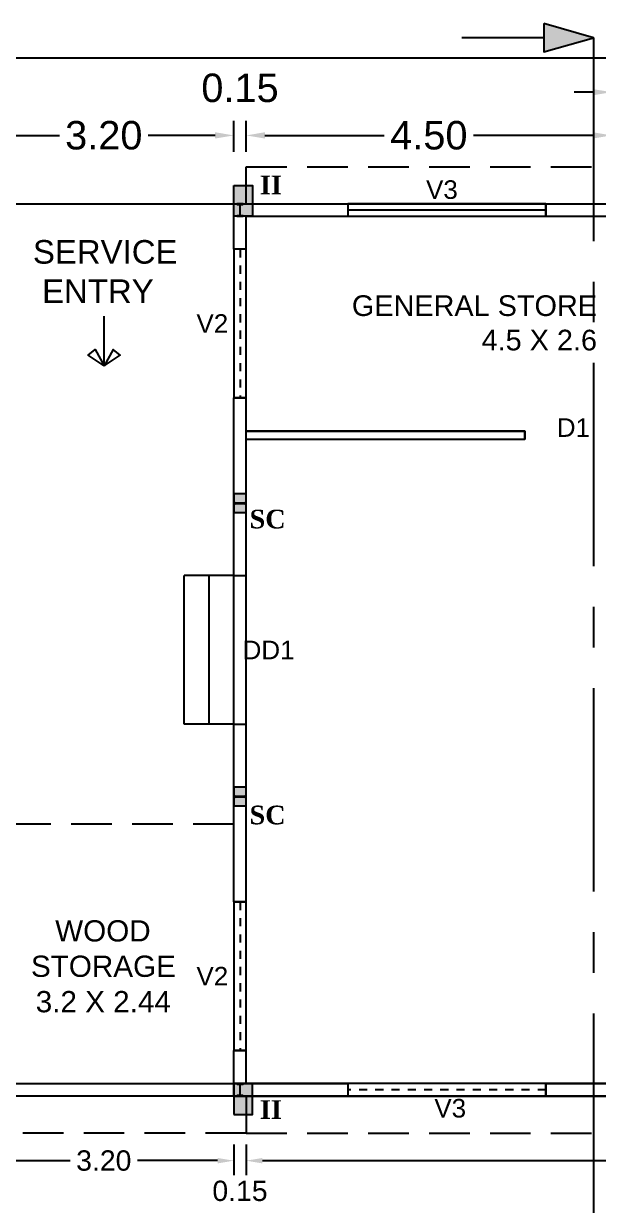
# Model space of a CAD drawing. Header units: metres. Extents: x 3715 to 4596, y 2418 to 2709.
# Drawn here: x 4042.22 to 4049.3, y 2547.65 to 2562.19 of the extents above; entities that cross this region are included whole.
import ezdxf

# ---------------------------------------------------------------- set-up
doc = ezdxf.new("R2010")
doc.units = ezdxf.units.M
doc.header["$MEASUREMENT"] = 0
doc.linetypes.add('CENTER', pattern=[2, 1.25, -0.25, 0.25, -0.25])
doc.linetypes.add('DASHED', pattern=[0.75, 0.5, -0.25])
doc.layers.add('BLK_6_FLR_0_BLT_UP_AREA', color=46, linetype='Continuous')
doc.layers.add('BLK_6_FLR_0_CARPET_AREA', color=46, linetype='Continuous')
doc.styles.add('Inner font', font='arial.ttf')
doc.styles.add('notes', font='arial.ttf')
doc.styles.get("Standard").update_dxf_attribs({"font": 'arial.ttf'})
doc.styles.add('Times New Roman$101', font='timesbd.ttf', dxfattribs={"height": 3.024})
doc.dimstyles.get("Standard").update_dxf_attribs({"dimtxt": 0.35, "dimasz": 0.23, "dimexe": 0.18, "dimexo": 0.0625, "dimgap": 0.09, "dimtad": 0, "dimtih": 1, "dimtoh": 1, "dimzin": 0, "dimdsep": 46, "dimtxsty": 'Standard', "dimcen": 0.09, "dimadec": 0, "dimazin": 0, "dimtfac": 1, "dimtofl": 0, "dimtmove": 2, "dimatfit": 3, "dimfxl": 0, "dimtolj": 1, "dimtzin": 0, "dimarcsym": 0})

# ---------------------------------------------------------------- blocks, each defined once
blk = doc.blocks.new('A$C459ead1b')
blk.add_lwpolyline([(-6, 1.5), (-6, -1.5), (-5.93, -1.5, 0.373885), (-5.76, -1.35), (-5.63, -0.41, -0.373885), (-5.27, -0.1), (-0.73, -0.1, -0.373885), (-0.37, -0.41), (-0.24, -1.35, 0.373885), (-0.07, -1.5), (0, -1.5), (0, 1.5), (-0.07, 1.5, 0.373885), (-0.24, 1.35), (-0.37, 0.41, -0.373885), (-0.73, 0.1), (-5.27, 0.1, -0.373885), (-5.63, 0.41), (-5.76, 1.35, 0.373885), (-5.93, 1.5)], format="xyb", close=True)
blk = doc.blocks.new('*D280')
at = {"color": 0, "lineweight": -2, "ltscale": 0.1}
for p, q in [((4041.611, 2560.613), (4041.611, 2560.993)), ((4044.811, 2560.613), (4044.811, 2560.993)), ((4041.841, 2560.813), (4042.667, 2560.813)), ((4044.581, 2560.813), (4043.755, 2560.813))]:
    blk.add_line(p, q, dxfattribs=at)
at = {"color": 0, "ltscale": 0.1}
for points in [[(4041.841, 2560.852), (4041.841, 2560.775), (4041.611, 2560.813)], [(4044.581, 2560.852), (4044.581, 2560.775), (4044.811, 2560.813)]]:
    blk.add_solid(points, dxfattribs=at)
at = {"color": 0, "ltscale": 0.1, "insert": (4043.211, 2560.813), "char_height": 0.35, "attachment_point": 5}
blk.add_mtext('\\A1;3.20', dxfattribs=at)
blk = doc.blocks.new('*D281')
at = {"color": 0, "lineweight": -2, "ltscale": 0.1}
for p, q in [((4044.811, 2560.613), (4044.811, 2560.993)), ((4044.963, 2560.613), (4044.963, 2560.993)), ((4044.581, 2560.813), (4044.351, 2560.813)), ((4045.193, 2560.813), (4045.423, 2560.813))]:
    blk.add_line(p, q, dxfattribs=at)
at = {"color": 0, "ltscale": 0.1}
for points in [[(4044.581, 2560.852), (4044.581, 2560.775), (4044.811, 2560.813)], [(4045.193, 2560.852), (4045.193, 2560.775), (4044.963, 2560.813)]]:
    blk.add_solid(points, dxfattribs=at)
at = {"color": 0, "ltscale": 0.1, "insert": (4044.887, 2561.396), "char_height": 0.35, "attachment_point": 5}
blk.add_mtext('\\A1;0.15', dxfattribs=at)
blk = doc.blocks.new('*D282')
at = {"color": 0, "lineweight": -2, "ltscale": 0.1}
for p, q in [((4044.963, 2560.613), (4044.963, 2560.993)), ((4049.459, 2560.613), (4049.459, 2560.993)), ((4045.193, 2560.813), (4046.66, 2560.813)), ((4049.229, 2560.813), (4047.762, 2560.813))]:
    blk.add_line(p, q, dxfattribs=at)
at = {"color": 0, "ltscale": 0.1}
for points in [[(4045.193, 2560.852), (4045.193, 2560.775), (4044.963, 2560.813)], [(4049.229, 2560.852), (4049.229, 2560.775), (4049.459, 2560.813)]]:
    blk.add_solid(points, dxfattribs=at)
at = {"color": 0, "ltscale": 0.1, "insert": (4047.211, 2560.813), "char_height": 0.35, "attachment_point": 5}
blk.add_mtext('\\A1;4.50', dxfattribs=at)
blk = doc.blocks.new('*D283')
at = {"color": 0, "lineweight": -2, "ltscale": 0.1}
for p, q in [((4049.459, 2561.145), (4049.459, 2561.525)), ((4049.561, 2561.145), (4049.561, 2561.525)), ((4049.229, 2561.345), (4048.999, 2561.345)), ((4049.791, 2561.345), (4050.021, 2561.345))]:
    blk.add_line(p, q, dxfattribs=at)
at = {"color": 0, "ltscale": 0.1}
for points in [[(4049.229, 2561.383), (4049.229, 2561.306), (4049.459, 2561.345)], [(4049.791, 2561.383), (4049.791, 2561.306), (4049.561, 2561.345)]]:
    blk.add_solid(points, dxfattribs=at)
at = {"color": 0, "ltscale": 0.1, "insert": (4050.384, 2561.345), "char_height": 0.35, "attachment_point": 5}
blk.add_mtext('\\A1;0.10', dxfattribs=at)
blk = doc.blocks.new('*D290')
at = {"color": 0, "lineweight": -2, "ltscale": 0.1}
for p, q in [((4035.286, 2561.569), (4035.286, 2561.949)), ((4070.414, 2561.569), (4070.414, 2561.949)), ((4035.516, 2561.769), (4052.17, 2561.769)), ((4070.184, 2561.769), (4053.531, 2561.769))]:
    blk.add_line(p, q, dxfattribs=at)
at = {"color": 0, "ltscale": 0.1}
for points in [[(4035.516, 2561.807), (4035.516, 2561.73), (4035.286, 2561.769)], [(4070.184, 2561.807), (4070.184, 2561.73), (4070.414, 2561.769)]]:
    blk.add_solid(points, dxfattribs=at)
at = {"color": 0, "ltscale": 0.1, "insert": (4052.85, 2561.769), "char_height": 0.35, "attachment_point": 5}
blk.add_mtext('\\A1;35.13', dxfattribs=at)
blk = doc.blocks.new('*D306')
at = {"color": 0, "lineweight": -2, "ltscale": 0.1}
for p, q in [((4041.611, 2548.404), (4041.611, 2548.024)), ((4044.811, 2548.404), (4044.811, 2548.024)), ((4041.811, 2548.204), (4042.797, 2548.204)), ((4044.611, 2548.204), (4043.625, 2548.204))]:
    blk.add_line(p, q, dxfattribs=at)
at = {"color": 0, "ltscale": 0.1}
for points in [[(4041.811, 2548.237), (4041.811, 2548.17), (4041.611, 2548.204)], [(4044.611, 2548.237), (4044.611, 2548.17), (4044.811, 2548.204)]]:
    blk.add_solid(points, dxfattribs=at)
at = {"color": 0, "ltscale": 0.1, "insert": (4043.211, 2548.204), "char_height": 0.25, "attachment_point": 5}
blk.add_mtext('\\A1;3.20', dxfattribs=at)
blk = doc.blocks.new('*D307')
at = {"color": 0, "lineweight": -2, "ltscale": 0.1}
for p, q in [((4044.811, 2548.404), (4044.811, 2548.024)), ((4044.963, 2548.404), (4044.963, 2548.024)), ((4044.611, 2548.204), (4044.411, 2548.204)), ((4045.163, 2548.204), (4045.363, 2548.204))]:
    blk.add_line(p, q, dxfattribs=at)
at = {"color": 0, "ltscale": 0.1}
for points in [[(4044.611, 2548.237), (4044.611, 2548.17), (4044.811, 2548.204)], [(4045.163, 2548.237), (4045.163, 2548.17), (4044.963, 2548.204)]]:
    blk.add_solid(points, dxfattribs=at)
at = {"color": 0, "ltscale": 0.1, "insert": (4044.887, 2547.831), "char_height": 0.25, "attachment_point": 5}
blk.add_mtext('\\A1;0.15', dxfattribs=at)
blk = doc.blocks.new('*D308')
at = {"color": 0, "lineweight": -2, "ltscale": 0.1}
for p, q in [((4044.963, 2548.404), (4044.963, 2548.024)), ((4054.991, 2548.404), (4054.991, 2548.024)), ((4045.163, 2548.204), (4049.477, 2548.204)), ((4054.791, 2548.204), (4050.477, 2548.204))]:
    blk.add_line(p, q, dxfattribs=at)
at = {"color": 0, "ltscale": 0.1}
for points in [[(4045.163, 2548.237), (4045.163, 2548.17), (4044.963, 2548.204)], [(4054.791, 2548.237), (4054.791, 2548.17), (4054.991, 2548.204)]]:
    blk.add_solid(points, dxfattribs=at)
at = {"color": 0, "ltscale": 0.1, "insert": (4049.977, 2548.204), "char_height": 0.25, "attachment_point": 5}
blk.add_mtext('\\A1;10.03', dxfattribs=at)

msp = doc.modelspace()

# ---------------------------------------------------------------- hatches: boundary and pattern name
h = msp.add_hatch(color=256)
h.dxf.hatch_style = 1
h.paths.add_polyline_path([(4048.62636, 2561.83964), (4049.23743, 2562.01423), (4048.62514, 2562.18775)])
h = msp.add_hatch(color=1)
h.dxf.hatch_style = 1
h.paths.add_polyline_path([(4044.81104, 2559.81898), (4045.04104, 2559.81898), (4045.04104, 2560.19898), (4044.81104, 2560.19898)])
h = msp.add_hatch(color=1)
h.dxf.hatch_style = 1
h.paths.add_polyline_path([(4044.96344, 2556.4034), (4044.81104, 2556.4034), (4044.81104, 2556.1734), (4044.96344, 2556.1734)])
h = msp.add_hatch(color=1)
h.dxf.hatch_style = 1
h.paths.add_polyline_path([(4044.96344, 2552.7966), (4044.81104, 2552.7966), (4044.81104, 2552.5666), (4044.96344, 2552.5666)])
h = msp.add_hatch(color=1)
h.dxf.hatch_style = 1
h.paths.add_polyline_path([(4044.81104, 2548.771), (4045.04104, 2548.771), (4045.04104, 2549.151), (4044.81104, 2549.151)])

# ---------------------------------------------------------------- linework, layer by layer
for p, q in [((4048.62575, 2562.01209), (4047.61592, 2562.01209)), ((4044.81104, 2559.41266), (4044.81104, 2559.9714)), ((4044.81104, 2559.9714), (4046.21312, 2559.9714)), ((4046.21312, 2559.9714), (4046.21312, 2559.819)), ((4048.65152, 2559.9714), (4050.12475, 2559.9714)), ((4048.65152, 2559.9714), (4048.65152, 2559.819)), ((4044.96344, 2559.41266), (4044.96344, 2559.819)), ((4044.96344, 2559.819), (4046.21312, 2559.819)), ((4048.65152, 2559.819), (4050.12475, 2559.819)), ((4044.96344, 2559.41266), (4044.81104, 2559.41266)), ((4044.81104, 2555.3994), (4044.81104, 2557.58386)), ((4044.96344, 2557.58386), (4044.81104, 2557.58386)), ((4044.96344, 2555.3994), (4044.96344, 2557.58386)), ((4044.96344, 2557.17751), (4048.3925, 2557.17762)), ((4044.96344, 2557.07591), (4048.3925, 2557.07602)), ((4048.3925, 2557.17762), (4048.3925, 2557.07599)), ((4044.20144, 2553.57059), (4044.20144, 2555.39939, 0)), ((4044.81107, 2555.39939, 0), (4044.20144, 2555.39939, 0)), ((4044.50624, 2553.57059), (4044.50624, 2555.39939, 0)), ((4044.81104, 2553.57059), (4044.811, 2555.39939, 0)), ((4044.81104, 2555.3994), (4044.96344, 2555.3994)), ((4044.81104, 2553.57059), (4044.20144, 2553.57059)), ((4044.81104, 2551.38615), (4044.81104, 2553.5706)), ((4044.81104, 2553.5706), (4044.96344, 2553.5706)), ((4044.96344, 2551.38615), (4044.96344, 2553.5706)), ((4044.96344, 2551.38615), (4044.81104, 2551.38615)), ((4044.81104, 2548.9986), (4044.81104, 2549.55735)), ((4044.96344, 2549.55735), (4044.81104, 2549.55735)), ((4044.96344, 2549.151), (4044.96344, 2549.55735)), ((4041.61064, 2549.151, 0), (4044.81104, 2549.151)), ((4044.81104, 2549.151), (4045.19204, 2549.151)), ((4044.96344, 2549.151), (4046.21312, 2549.151)), ((4046.21312, 2549.151), (4046.21312, 2548.9986)), ((4048.65152, 2549.151), (4051.30328, 2549.151)), ((4048.65152, 2549.151), (4048.65152, 2548.9986)), ((4044.81104, 2548.9986, 0), (4035.28604, 2548.9986, 0)), ((4044.81104, 2548.9986), (4046.21312, 2548.9986)), ((4045.34444, 2548.9986), (4044.81104, 2548.9986)), ((4048.65152, 2548.9986), (4051.30328, 2548.9986))]:
    msp.add_line(p, q)
at = {"linetype": 'CENTER', "ltscale": 2}
msp.add_line((4049.23743, 2562.01423), (4049.23743, 2498.73485), dxfattribs=at)
at = {"ltscale": 0.2}
msp.add_line((4043.2164, 2557.97839, 0), (4043.2164, 2558.58799, 0), dxfattribs=at)
at = {"linetype": 'DASHED'}
for p, q in [((4044.81104, 2552.3418), (4035.28604, 2552.3418, 0)), ((4044.96344, 2548.5414), (4035.28604, 2548.5414))]:
    msp.add_line(p, q, dxfattribs=at)
for points in [[(4048.62514, 2562.18775), (4048.62636, 2561.83964), (4049.23743, 2562.01423), (4049.23743, 2562.01423)], [(4046.21312, 2559.819), (4048.65152, 2559.819), (4048.65152, 2559.9714), (4046.21312, 2559.9714)], [(4044.96344, 2557.58386), (4044.96344, 2559.41266), (4044.81104, 2559.41266), (4044.81104, 2557.58386)], [(4044.96344, 2549.55735), (4044.96344, 2551.38615), (4044.81104, 2551.38615), (4044.81104, 2549.55735)], [(4046.21312, 2548.9986), (4048.65152, 2548.9986), (4048.65152, 2549.151), (4046.21312, 2549.151)]]:
    msp.add_lwpolyline(points, close=True)
for points in [[(4044.96344, 2559.9714), (4044.96344, 2560.4286), (4070.26184, 2560.4286), (4070.26184, 2559.9714)], [(4044.96344, 2548.9986), (4044.96344, 2548.5414), (4070.26184, 2548.5414), (4070.26184, 2548.9986)]]:
    msp.add_lwpolyline(points, dxfattribs=at)
at = {"color": 1}
for points in [[(4044.81104, 2560.19898), (4045.04104, 2560.19898), (4045.04104, 2559.81898), (4044.81104, 2559.81898)], [(4044.81104, 2556.1734), (4044.96344, 2556.1734), (4044.96344, 2556.4034), (4044.81104, 2556.4034)], [(4044.81104, 2552.5666), (4044.96344, 2552.5666), (4044.96344, 2552.7966), (4044.81104, 2552.7966)], [(4044.81104, 2548.771), (4045.04104, 2548.771), (4045.04104, 2549.151), (4044.81104, 2549.151)]]:
    msp.add_lwpolyline(points, close=True, dxfattribs=at)
at = {"ltscale": 3}
msp.add_lwpolyline([(4048.65152, 2559.8952), (4046.21312, 2559.8952)], dxfattribs=at)
at = {"linetype": 'DASHED', "ltscale": 0.01}
for points in [[(4044.88724, 2559.41266), (4044.88724, 2557.58386)], [(4044.88724, 2551.38615), (4044.88724, 2549.55735)], [(4048.65152, 2549.0748), (4046.21312, 2549.0748)]]:
    msp.add_lwpolyline(points, dxfattribs=at)
at = {"ltscale": 0.2, "elevation": 0}
for points in [[(4043.2164, 2557.97839), (4043.02071, 2558.11171), (4043.10678, 2558.18047), (4043.2164, 2557.97839)], [(4043.2164, 2557.97839), (4043.41208, 2558.11171), (4043.32601, 2558.18047), (4043.2164, 2557.97839)]]:
    msp.add_lwpolyline(points, dxfattribs=at)
for points in [[(4044.81104, 2551.38615), (4044.96344, 2551.38615)], [(4044.96344, 2549.55735), (4044.81104, 2549.55735)]]:
    msp.add_lwpolyline(points)
at = {"layer": 'BLK_6_FLR_0_BLT_UP_AREA', "color": 46}
msp.add_lwpolyline([(4054.99136, 2545.9506), (4054.99136, 2548.9986), (4035.28604, 2548.9986), (4035.28604, 2559.9714), (4070.41424, 2559.9714), (4070.41424, 2548.9986), (4059.23445, 2548.9986), (4059.23445, 2545.9506)], dxfattribs=at)
at = {"layer": 'BLK_6_FLR_0_CARPET_AREA', "color": 46}
msp.add_lwpolyline([(4055.01676, 2549.151), (4044.96344, 2549.151), (4044.96344, 2557.07591), (4048.3925, 2557.07591), (4048.39249, 2557.17762), (4044.96344, 2557.17762), (4044.96344, 2559.819), (4049.4593, 2559.819)], dxfattribs=at)

# ---------------------------------------------------------------- block references
at = {"xscale": 0.0254, "yscale": 0.0254, "zscale": 0.0254, "rotation": 90}
for p in [(4044.88724, 2559.9714), (4044.88724, 2549.151)]:
    msp.add_blockref('A$C459ead1b', p, dxfattribs=at)
at = {"xscale": 0.0254, "yscale": 0.0254, "zscale": 0.0254}
for p in [(4044.96344, 2556.2884), (4044.96344, 2552.6816)]:
    msp.add_blockref('A$C459ead1b', p, dxfattribs=at)

# ---------------------------------------------------------------- texts
at = {"color": 7, "style": 'Times New Roman$101'}
for s, p in [('II', (4045.13146, 2560.0886)), ('SC', (4045.00488, 2555.97968)), ('SC', (4045.0047, 2552.34014)), ('II', (4045.13146, 2548.71771))]:
    msp.add_text(s, height=0.23, dxfattribs=at).set_placement(p)
at = {"style": 'notes'}
for s, p in [('V3', (4047.17658, 2560.03221)), ('V2', (4044.35138, 2558.3852)), ('D1', (4048.78581, 2557.10568)), ('DD1', (4044.91941, 2554.37025)), ('V2', (4044.35138, 2550.35869)), ('V3', (4047.279, 2548.73454))]:
    msp.add_text(s, height=0.2286, dxfattribs=at).set_placement(p)
at = {"style": 'Inner font'}
for s, insert, char_height, width, attachment_point in [('SERVICE \\P ENTRY', (4042.33877, 2559.52583), 0.290186, 4.1123453, 1), ('GENERAL STORE\\P4.5 X 2.6', (4049.28013, 2558.84639), 0.254, 4.1123453, 3), ('{\\W6.28792;  }WOOD \\P{\\W9.63383; }STORAGE{\\fArial Narrow|b1|i0|c0|p34; \\P\\fArial|b0|i0|c0|p34;\\W5.1069;  }3.2 X 2.44', (4041.33806, 2551.16083), 0.2611673, 3.7011108, 1)]:
    msp.add_mtext(s, dxfattribs=dict(at, insert=insert, char_height=char_height, width=width, attachment_point=attachment_point))

# ---------------------------------------------------------------- dimensions: what is measured, and where the dimension line sits
at = {"ltscale": 0.1}
for base, p1, p2, picture, middle in [((4070.41424, 2561.76874), (4035.28604, 2559.9714, 0), (4070.41424, 2559.9714), '*D290', (4052.85014, 2561.76874)), ((4044.96344, 2560.81342), (4044.81104, 2559.69203), (4044.96344, 2559.61583), '*D281', (4044.88724, 2561.39582)), ((4044.81104, 2560.81342), (4041.61064, 2559.71899, 0), (4044.81104, 2559.69203), '*D280', (4043.21084, 2560.81342)), ((4049.4593, 2560.81342), (4044.96344, 2559.61583), (4049.4593, 2559.81914), '*D282', (4047.21137, 2560.81342))]:
    dim = msp.add_linear_dim(base=base, p1=p1, p2=p2, dimstyle='Standard', dxfattribs=at)
    dim.commit()
    dim.dimension.update_dxf_attribs({"geometry": picture, "text_midpoint": middle})
dim = msp.add_linear_dim(base=(4049.5609, 2561.34476), p1=(4049.4593, 2559.81914), p2=(4049.5609, 2559.81914), dimstyle='Standard', dxfattribs=at)
dim.commit()
dim.dimension.update_dxf_attribs({"geometry": '*D283', "text_midpoint": (4050.38446, 2561.34476), "dimtype": 160})
dim = msp.add_linear_dim(base=(4044.96344, 2548.20376), p1=(4044.81104, 2549.27798), p2=(4044.96344, 2549.35418), dimstyle='Standard', override={"dimtxt": 0.25, "dimasz": 0.2}, dxfattribs=at)
dim.commit()
dim.dimension.update_dxf_attribs({"geometry": '*D307', "text_midpoint": (4044.88724, 2547.83143), "dimtype": 160})
for base, p1, p2, picture, middle in [((4054.99136, 2548.20376), (4044.96344, 2549.35418), (4054.99136, 2548.9986), '*D308', (4049.9774, 2548.20376)), ((4044.81104, 2548.20376), (4041.61064, 2549.151, 0), (4044.81104, 2549.27798), '*D306', (4043.21084, 2548.20376))]:
    dim = msp.add_linear_dim(base=base, p1=p1, p2=p2, dimstyle='Standard', override={"dimtxt": 0.25, "dimasz": 0.2}, dxfattribs=at)
    dim.commit()
    dim.dimension.update_dxf_attribs({"geometry": picture, "text_midpoint": middle})

doc.saveas('drawing.dxf')
